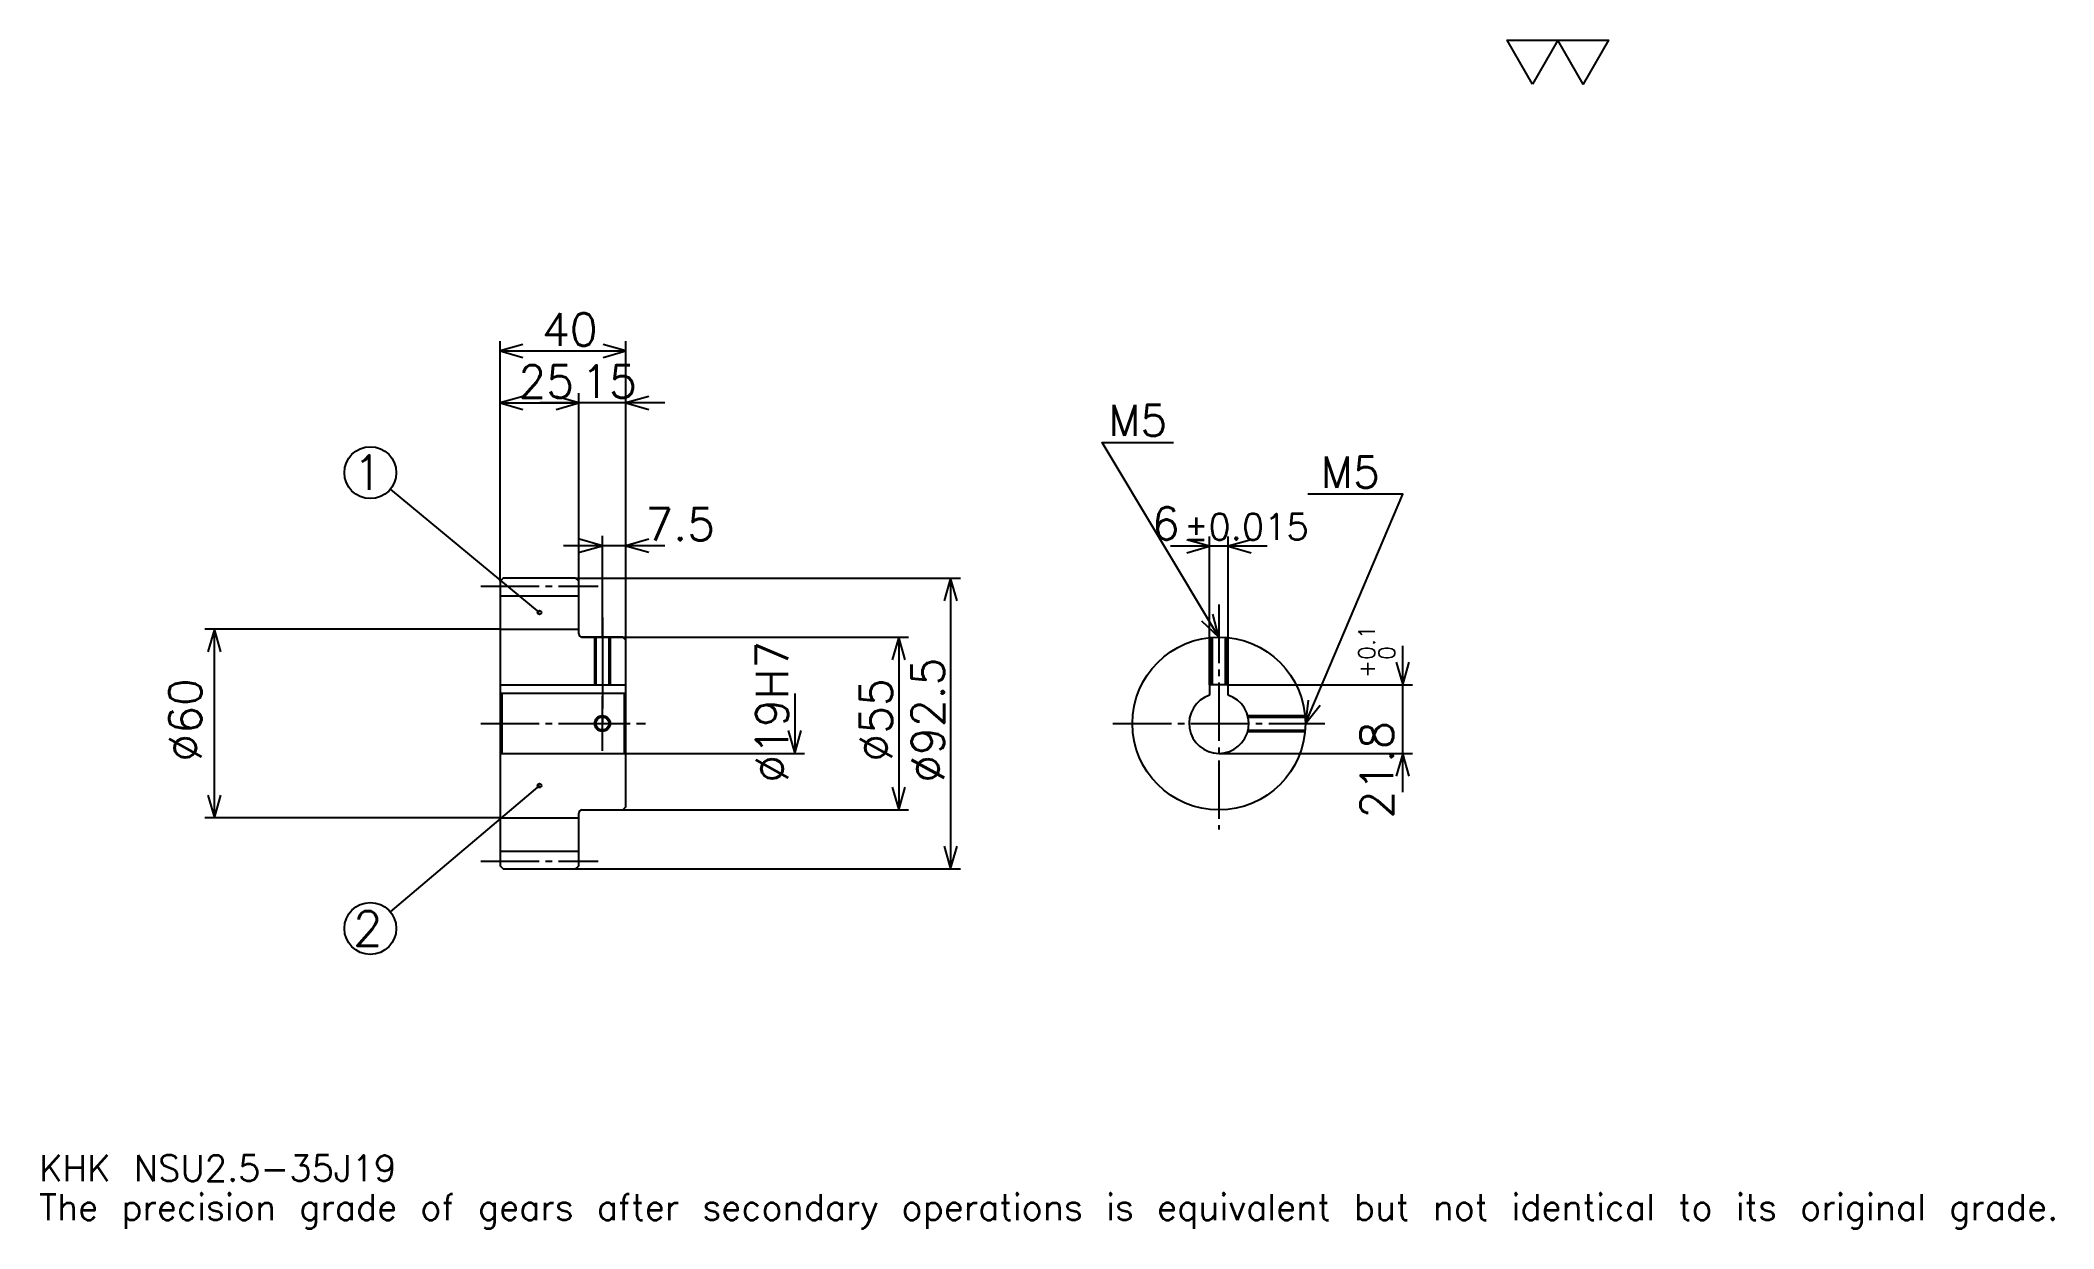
# Model space of a CAD drawing. Extents: x 21 to 661, y 8 to 386.
import ezdxf

# ---------------------------------------------------------------- set-up
doc = ezdxf.new("R2010")
doc.units = 0
doc.linetypes.add('DASHDOT', pattern=[24.782608, 18.586957, -2.065217, 2.065217, -2.065217])
doc.layers.get('0').update_dxf_attribs({"linetype": 'CONTINUOUS'})
doc.layers.add('DASHDOT', color=6, linetype='DASHDOT')
doc.styles.add('KANJI', font='TXT', dxfattribs={"bigfont": 'BIGFONT'})

msp = doc.modelspace()

# ---------------------------------------------------------------- linework, layer by layer
at = {"color": 5}
for p, q in [((167.282593, 214.565216), (167.282593, 289.945648)), ((207.282593, 214.565216), (207.282593, 289.945648)), ((167.282593, 286.847839), (207.282593, 286.847839)), ((167.282593, 270.32608), (192.282593, 270.32608)), ((219.673889, 270.32608), (179.891296, 270.32608)), ((192.282593, 214.565216), (192.282593, 273.423889)), ((179.782593, 203.627716), (132.344452, 242.855225)), ((219.673889, 224.891296), (187.391296, 224.891296)), ((199.782593, 214.565216), (199.782593, 227.989136)), ((411.260864, 224.728256), (380.478241, 224.728256)), ((392.869568, 180.615219), (392.869568, 227.82608)), ((398.869568, 180.615219), (398.869568, 227.82608)), ((167.282593, 213.565216), (167.282593, 214.565216)), ((191.282593, 214.565216), (207.282593, 214.565216)), ((192.282593, 213.565216), (192.282593, 214.565216)), ((199.782593, 195.815216), (199.782593, 214.565216)), ((199.782593, 195.815216), (199.782593, 214.565216)), ((207.282593, 214.565216), (313.641296, 214.565216)), ((207.282593, 194.815216), (207.282593, 214.565216)), ((310.543457, 214.565216), (310.543457, 122.065216)), ((167.282593, 198.315216), (73.315201, 198.315216)), ((76.413025, 138.315216), (76.413025, 198.315216)), ((193.282593, 195.815216), (207.282593, 195.815216)), ((207.282593, 195.815216), (297.119568, 195.815216)), ((294.021729, 195.815216), (294.021729, 140.815216)), ((454.347809, 146.42392), (454.347809, 193.006516)), ((398.869568, 180.615219), (457.445648, 180.615219)), ((260.978241, 177.815216), (260.978241, 158.815216)), ((207.282593, 158.815216), (264.07605, 158.815216)), ((395.869568, 158.815216), (457.445648, 158.815216)), ((179.782593, 148.565216), (132.288666, 108.441963)), ((167.282593, 138.315216), (73.315201, 138.315216)), ((193.282593, 140.815216), (207.282593, 140.815216)), ((207.282593, 140.815216), (297.119568, 140.815216)), ((191.282593, 122.065216), (207.282593, 122.065216)), ((207.282593, 122.065216), (313.641296, 122.065216))]:
    msp.add_line(p, q, dxfattribs=at)
at = {"color": 4}
for p, q in [((167.282593, 208.940216), (192.282593, 208.940216)), ((167.282593, 198.315216), (192.282593, 198.315216)), ((167.282593, 180.615219), (207.282593, 180.615219)), ((167.782593, 177.815216), (167.782593, 158.815216)), ((206.782593, 177.815216), (207.282593, 178.315216)), ((206.782593, 158.815216), (207.282593, 158.315216)), ((167.282593, 138.315216), (192.282593, 138.315216)), ((167.282593, 127.690216), (192.282593, 127.690216))]:
    msp.add_line(p, q, dxfattribs=at)
at = {"color": 7}
msp.add_lwpolyline([(495.652161, 371.739136), (487.597809, 385.700012), (519.815186, 385.700012), (511.760864, 371.739136), (503.706512, 385.700012), (495.652161, 371.739136)], dxfattribs=at)
at = {"color": 5}
for points in [[(174.510849, 288.913025), (167.282593, 286.847839), (174.510849, 284.782593)], [(200.054337, 284.782593), (207.282593, 286.847839), (200.054337, 288.913025)], [(174.510849, 272.391296), (167.282593, 270.32608), (174.510849, 268.260864)], [(185.054337, 268.260864), (192.282593, 270.32608), (185.054337, 272.391296)], [(185.054337, 268.260864), (192.282593, 270.32608), (185.054337, 272.391296)], [(214.510849, 272.391296), (207.282593, 270.32608), (214.510849, 268.260864)], [(395.869568, 195.815216), (358.695618, 257.771729), (381.413025, 257.771729)], [(423.369537, 168.315216), (454.347809, 241.25), (424.195648, 241.25)], [(192.554337, 222.82608), (199.782593, 224.891296), (192.554337, 226.956512)], [(214.510849, 226.956512), (207.282593, 224.891296), (214.510849, 222.82608)], [(385.641296, 222.66304), (392.869568, 224.728256), (385.641296, 226.793472)], [(406.097809, 226.793472), (398.869568, 224.728256), (406.097809, 222.66304)], [(312.608673, 207.33696), (310.543457, 214.565216), (308.478241, 207.33696)], [(390.37973, 200.950851), (395.869568, 195.815216), (393.92157, 203.075943)], [(78.478241, 191.08696), (76.413025, 198.315216), (74.347809, 191.08696)], [(296.086945, 188.58696), (294.021729, 195.815216), (291.956512, 188.58696)], [(452.282593, 187.843475), (454.347809, 180.615219), (456.413025, 187.843475)], [(424.294464, 175.775604), (423.369537, 168.315216), (428.096191, 174.160858)], [(258.913025, 166.043472), (260.978241, 158.815216), (263.043457, 166.043472)], [(456.413025, 151.58696), (454.347809, 158.815216), (452.282593, 151.58696)], [(291.956512, 148.043472), (294.021729, 140.815216), (296.086945, 148.043472)], [(74.347809, 145.543472), (76.413025, 138.315216), (78.478241, 145.543472)], [(308.478241, 129.293472), (310.543457, 122.065216), (312.608673, 129.293472)]]:
    msp.add_lwpolyline(points, dxfattribs=at)
at = {"color": 4}
for points in [[(192.282593, 196.815216), (192.282593, 213.565216), (191.282593, 214.565216), (168.282593, 214.565216), (167.282593, 213.565216), (167.282593, 158.315216)], [(193.282593, 140.815216), (206.282593, 140.815216), (207.282593, 141.815216), (207.282593, 194.815216), (206.282593, 195.815216), (193.282593, 195.815216)], [(197.282593, 195.815216), (197.282593, 180.615219)], [(197.71759, 195.815216), (197.71759, 180.615219)], [(201.847595, 195.815216), (201.847595, 180.615219)], [(202.282593, 195.815216), (202.282593, 180.615219)], [(393.369568, 180.615219), (393.369568, 195.70134)], [(393.804565, 180.615219), (393.804565, 195.737579)], [(397.93457, 180.615219), (397.93457, 195.737579)], [(398.369568, 180.615219), (398.369568, 195.70134)], [(398.869568, 177.329102), (398.869568, 180.615219), (392.869568, 180.615219), (392.869568, 177.329102)], [(167.282593, 158.315216), (167.782593, 158.815216), (206.782593, 158.815216), (206.782593, 177.815216), (167.782593, 177.815216), (167.282593, 178.315216)], [(405.034698, 170.815216), (423.255676, 170.815216)], [(405.142395, 170.380219), (423.291901, 170.380219)], [(405.034698, 165.815216), (423.255676, 165.815216)], [(405.142395, 166.250214), (423.291901, 166.250214)], [(167.282593, 158.315216), (167.282593, 123.065216), (168.282593, 122.065216), (191.282593, 122.065216), (192.282593, 123.065216), (192.282593, 139.815216)]]:
    msp.add_lwpolyline(points, dxfattribs=at)
at = {"color": 5}
for centre, radius in [((125.978241, 248.119568), 8.26087), ((179.782593, 203.627716), 0.619565), ((179.782593, 148.565216), 0.619565), ((125.978241, 103.11087), 8.26087)]:
    msp.add_circle(centre, radius, dxfattribs=at)
at = {"color": 4}
for centre, radius in [((395.869568, 168.315216), 27.5), ((199.782593, 168.315216), 2.065)]:
    msp.add_circle(centre, radius, dxfattribs=at)
at = {"color": 7}
msp.add_circle((199.782593, 168.315216), 2.5, dxfattribs=at)
at = {"color": 4}
for centre, radius, start, end in [((193.282593, 196.815216), 1, 180, 270), ((395.869568, 168.315216), 9.5, 108.408480326, 71.591519674), ((193.282593, 139.815216), 1, 90, 180)]:
    msp.add_arc(centre, radius, start, end, dxfattribs=at)
at = {"layer": 'DASHDOT', "color": 7}
for p, q in [((161.086945, 212.065216), (198.478241, 212.065216)), ((395.869568, 206.141296), (395.869568, 134.619568)), ((199.782593, 195.815216), (199.782593, 168.315216)), ((161.086945, 168.315216), (213.478241, 168.315216)), ((362.173889, 168.315216), (429.565216, 168.315216)), ((161.086945, 124.565216), (198.478241, 124.565216))]:
    msp.add_line(p, q, dxfattribs=at)
for points in [[(199.782593, 202.010864), (199.782593, 174.419556)], [(199.782593, 159.619568), (199.782593, 177.010864)], [(191.086945, 168.315216), (208.478241, 168.315216)]]:
    msp.add_lwpolyline(points, dxfattribs=at)

# ---------------------------------------------------------------- texts
at = {"color": 7, "style": 'KANJI'}
for s, height, p in [('40', 10.326087, (180.570633, 288.5)), ('25', 10.326087, (173.070633, 271.978271)), ('15', 10.326087, (193.070633, 271.978271)), ('M5', 9.913044, (360.760864, 259.836945)), ('1', 11.014493, (120.470993, 242.612305)), ('M5', 9.913044, (428.32608, 243.315216)), ('6', 10.326087, (374.554474, 226.793472)), ('7.5', 10.326087, (213.478241, 226.543488)), ('%%p0.015', 8.26087, (384.776001, 226.793472)), ('2', 11.014493, (120.470993, 97.603622)), ('KHK NSU2.5-35J19', 8.26087, (20.652174, 22.717392)), ('The precision grade of gears after secondary operations is equivalent but not identical to its original grade.', 8.26087, (20.652174, 10.326087))]:
    msp.add_text(s, height=height, dxfattribs=at).set_placement(p)
for s, height, p in [('%%c19H7', 10.326087, (258.913025, 149.470108)), ('0.1', 5.163043, (445.467377, 188.569839)), ('0', 5.163043, (451.869537, 188.569839)), ('%%c92.5', 10.326087, (308.478241, 149.470108)), ('+', 5.163043, (445.467377, 182.787231)), ('%%c60', 10.326087, (72.282593, 156.182068)), ('%%c55', 10.326087, (291.956512, 156.182068)), ('21.8', 10.326087, (451.249969, 138.091843))]:
    msp.add_text(s, height=height, rotation=90, dxfattribs=at).set_placement(p)

doc.saveas('drawing.dxf')
